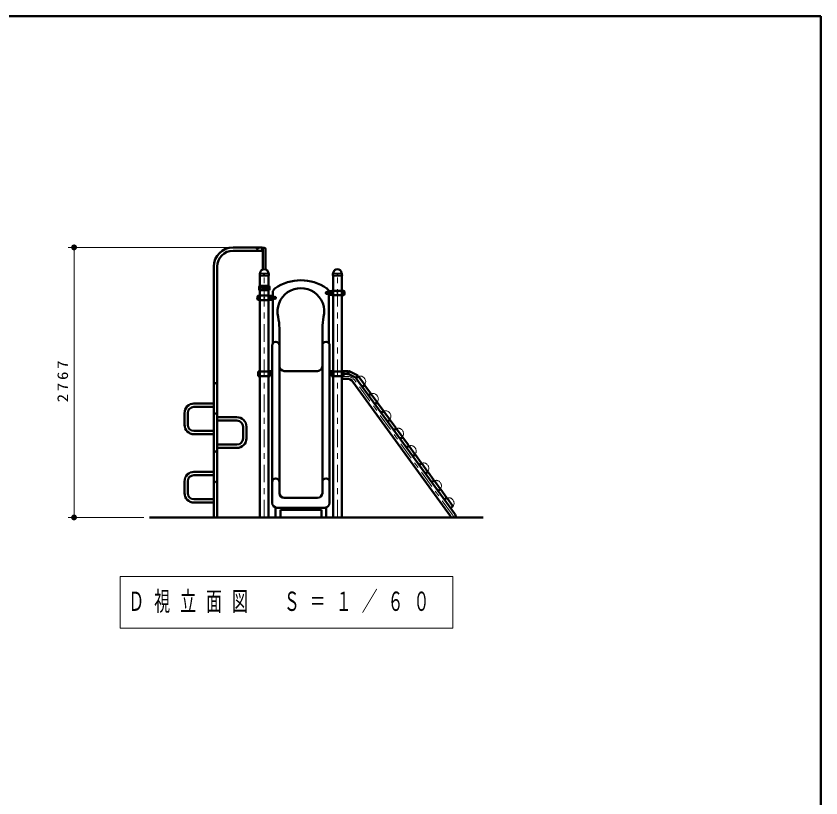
# Model space of a CAD drawing. Units: millimetres on the paper, scale 1:60. Extents: x -385 to 0, y -594 to 267.
# Drawn here: x -137.4 to 0, y -163.5 to -30 of the extents above; entities that cross this region are included whole.
import ezdxf

# ---------------------------------------------------------------- set-up
doc = ezdxf.new("R2010")
doc.units = ezdxf.units.MM
for name, pattern in [('USER1', [4.5, 2.5, -2]), ('USER2', [6, 3, -1, 1, -1]), ('USER3', [8, 3, -1, 1, -1, 1, -1])]:
    doc.linetypes.add(name, pattern=pattern)
doc.layers.add('LY_1', color=140, linetype='Continuous', lineweight=50)
doc.styles.add('ＭＳ ゴシック', font='')
doc.styles.get('ＭＳ ゴシック').set_extended_font_data('MS Gothic')

# ---------------------------------------------------------------- blocks, each defined once
blk = doc.blocks.new('filled_dot')
at = {"color": 0, "linetype": 'Continuous', "lineweight": -2, "const_width": 1.25}
blk.add_lwpolyline([(-0.625, 0, 1), (0.625, 0, 1)], format="xyb", close=True, dxfattribs=at)

msp = doc.modelspace()

# ---------------------------------------------------------------- linework, layer by layer
at = {"layer": 'LY_1', "color": 7}
for p, q in [((-385, -30), (0, -30)), ((0, -297), (0, -30)), ((-114.654, -115.611), (-57.647, -115.611))]:
    msp.add_line(p, q, dxfattribs=at)
at = {"layer": 'LY_1', "color": 7, "lineweight": 13}
for p, q in [((-101.383, -69.495), (-128.531, -69.495)), ((-127.531, -115.611), (-127.531, -69.495)), ((-95.794, -73.936), (-94.305, -73.936)), ((-95.764, -73.878), (-94.338, -73.878)), ((-83.294, -73.936), (-81.805, -73.936)), ((-83.264, -73.878), (-81.838, -73.878)), ((-94.916, -76.103), (-94.916, -76.786)), ((-95.854, -77.957), (-96.162, -77.957)), ((-96.162, -78.265), (-96.162, -77.957)), ((-95.854, -78.265), (-96.162, -78.265)), ((-94.246, -77.957), (-93.937, -77.957)), ((-94.246, -78.265), (-93.937, -78.265)), ((-93.937, -78.265), (-93.937, -77.957)), ((-83.354, -77.124), (-83.662, -77.124)), ((-83.662, -77.432), (-83.662, -77.124)), ((-83.354, -77.432), (-83.662, -77.432)), ((-81.746, -77.124), (-81.437, -77.124)), ((-81.746, -77.432), (-81.437, -77.432)), ((-81.437, -77.432), (-81.437, -77.124)), ((-115.603, -115.611), (-128.531, -115.611)), ((-119.663, -125.711), (-119.663, -134.511)), ((-62.863, -125.711), (-119.663, -125.711)), ((-62.863, -134.511), (-62.863, -125.711)), ((-119.663, -134.511), (-62.863, -134.511))]:
    msp.add_line(p, q, dxfattribs=at)
at = {"layer": 'LY_1'}
for p, q in [((-95.792, -69.495), (-100.383, -69.495)), ((-95.792, -70.061), (-100.383, -70.061)), ((-95.383, -69.495), (-95.792, -69.495)), ((-95.383, -70.061), (-95.792, -70.061)), ((-95.383, -69.495), (-95.383, -70.061)), ((-95.05, -69.551), (-95.383, -69.551)), ((-95.276, -70.005), (-95.383, -70.005)), ((-95.276, -69.778), (-95.276, -73.252)), ((-94.823, -69.778), (-94.823, -73.263)), ((-103.666, -72.778), (-103.666, -115.611)), ((-103.1, -72.778), (-103.1, -115.611)), ((-95.824, -74.286), (-95.817, -73.956)), ((-95.797, -73.907), (-95.778, -73.889)), ((-94.303, -73.907), (-94.321, -73.889)), ((-94.276, -74.286), (-94.282, -73.956)), ((-83.324, -74.286), (-83.317, -73.956)), ((-83.297, -73.907), (-83.278, -73.889)), ((-81.803, -73.907), (-81.821, -73.889)), ((-81.776, -74.286), (-81.782, -73.956)), ((-95.816, -74.294), (-95.824, -74.286)), ((-95.816, -74.294), (-94.284, -74.294)), ((-95.792, -115.611), (-95.792, -74.294)), ((-94.307, -115.611), (-94.307, -74.294)), ((-94.276, -74.286), (-94.284, -74.294)), ((-83.316, -74.294), (-83.324, -74.286)), ((-83.316, -74.294), (-81.784, -74.294)), ((-83.292, -115.611), (-83.292, -74.294)), ((-81.807, -115.611), (-81.807, -74.294)), ((-81.776, -74.286), (-81.784, -74.294)), ((-95.818, -76.07), (-95.108, -76.07)), ((-95.816, -76.82), (-95.108, -76.82)), ((-95.321, -76.29), (-95.354, -76.289)), ((-95.321, -76.599), (-95.354, -76.6)), ((-95.321, -76.445), (-95.321, -76.086)), ((-95.321, -76.445), (-95.321, -76.803)), ((-95.075, -76.103), (-95.075, -76.786)), ((-95.025, -76.103), (-95.025, -76.786)), ((-94.281, -76.07), (-94.991, -76.07)), ((-94.281, -76.82), (-94.991, -76.82)), ((-94.779, -76.445), (-94.779, -76.086)), ((-94.779, -76.29), (-94.746, -76.289)), ((-94.779, -76.445), (-94.779, -76.803)), ((-94.779, -76.599), (-94.746, -76.6)), ((-83.841, -76.949), (-84.008, -76.961)), ((-83.316, -76.903), (-83.841, -76.949)), ((-81.783, -76.903), (-83.317, -76.903)), ((-81.783, -76.903), (-81.52, -76.926)), ((-95.816, -77.736), (-96.08, -77.759)), ((-95.816, -77.736), (-94.283, -77.736)), ((-94.283, -77.736), (-93.758, -77.782)), ((-93.758, -77.782), (-93.591, -77.794)), ((-93.591, -85.861), (-93.591, -77.181)), ((-93.291, -78.073), (-93.225, -78.034)), ((-93.291, -78.073), (-93.291, -78.15)), ((-93.291, -78.15), (-93.225, -78.188)), ((-93.225, -78.034), (-93.158, -78.073)), ((-93.225, -78.188), (-93.158, -78.15)), ((-93.158, -78.073), (-93.158, -78.15)), ((-84.441, -77.239), (-84.375, -77.201)), ((-84.441, -77.239), (-84.441, -77.316)), ((-84.441, -77.316), (-84.375, -77.355)), ((-84.375, -77.201), (-84.308, -77.239)), ((-84.375, -77.355), (-84.308, -77.316)), ((-84.308, -77.239), (-84.308, -77.316)), ((-84.008, -85.861), (-84.008, -77.181)), ((-83.841, -77.607), (-84.008, -77.595)), ((-83.316, -77.653), (-83.841, -77.607)), ((-81.783, -77.653), (-83.317, -77.653)), ((-81.783, -77.653), (-81.52, -77.63)), ((-95.816, -78.486), (-96.08, -78.463)), ((-95.816, -78.486), (-94.283, -78.486)), ((-94.283, -78.486), (-93.758, -78.44)), ((-93.758, -78.44), (-93.591, -78.428)), ((-92.466, -89.778), (-92.466, -83.293)), ((-85.133, -89.778), (-85.133, -83.293)), ((-93.716, -86.236), (-93.716, -113.111)), ((-92.466, -111.445), (-92.466, -86.153)), ((-85.133, -111.445), (-85.133, -86.153)), ((-83.883, -86.236), (-83.883, -113.111)), ((-94.307, -90.611), (-93.716, -90.611)), ((-94.307, -90.65), (-93.716, -90.65)), ((-91.633, -90.611), (-88.8, -90.611)), ((-85.966, -90.611), (-88.8, -90.611)), ((-83.292, -90.611), (-83.883, -90.611)), ((-83.292, -90.65), (-83.883, -90.65)), ((-81.807, -90.611), (-80.825, -90.611)), ((-80.775, -90.661), (-80.775, -91.061)), ((-80.652, -90.687), (-80.629, -90.643)), ((-80.652, -91.106), (-80.652, -90.687)), ((-79.092, -91.37), (-80.562, -90.621)), ((-96.08, -90.711), (-96.08, -91.461)), ((-94.02, -90.711), (-96.08, -90.711)), ((-94.02, -91.461), (-96.08, -91.461)), ((-95.941, -90.711), (-95.941, -91.461)), ((-94.354, -90.711), (-94.354, -91.461)), ((-94.198, -90.711), (-94.198, -91.461)), ((-94.149, -90.711), (-94.149, -91.461)), ((-94.02, -90.711), (-94.02, -91.461)), ((-83.58, -90.711), (-83.58, -91.461)), ((-83.58, -90.711), (-81.52, -90.711)), ((-83.58, -91.461), (-81.52, -91.461)), ((-83.451, -90.711), (-83.451, -91.461)), ((-83.401, -90.711), (-83.401, -91.461)), ((-83.245, -90.711), (-83.245, -91.461)), ((-81.807, -91.111), (-80.825, -91.111)), ((-81.807, -91.921), (-80.941, -91.921)), ((-81.658, -90.711), (-81.658, -91.461)), ((-81.52, -90.711), (-81.52, -91.461)), ((-79.483, -91.732), (-80.625, -91.15)), ((-79.431, -91.728), (-79.093, -91.482)), ((-62.577, -114.935), (-79.334, -91.871)), ((-78.999, -91.566), (-79.323, -91.801)), ((-79.093, -91.482), (-79.07, -91.437)), ((-77.96, -92.912), (-78.93, -91.577)), ((-63.232, -115.411), (-79.921, -92.441)), ((-77.971, -92.982), (-78.294, -93.217)), ((-77.922, -93.049), (-78.245, -93.284)), ((-76.882, -94.395), (-77.852, -93.06)), ((-76.893, -94.465), (-77.217, -94.7)), ((-76.844, -94.532), (-77.168, -94.767)), ((-75.804, -95.878), (-76.774, -94.543)), ((-107.05, -96.161), (-103.666, -96.161)), ((-75.816, -95.948), (-76.139, -96.183)), ((-75.767, -96.015), (-76.09, -96.251)), ((-74.727, -97.361), (-75.697, -96.026)), ((-107.05, -96.728), (-103.666, -96.728)), ((-74.738, -97.431), (-75.062, -97.666)), ((-74.689, -97.499), (-75.013, -97.734)), ((-73.649, -98.845), (-74.619, -97.51)), ((-108.666, -99.778), (-108.666, -97.778)), ((-108.1, -99.778), (-108.1, -97.778)), ((-99.716, -98.495), (-103.1, -98.495)), ((-73.66, -98.914), (-73.984, -99.149)), ((-99.716, -99.061), (-103.1, -99.061)), ((-98.666, -102.111), (-98.666, -100.111)), ((-98.1, -102.111), (-98.1, -100.111)), ((-73.611, -98.982), (-73.935, -99.217)), ((-72.572, -100.328), (-73.542, -98.993)), ((-103.666, -100.828), (-107.05, -100.828)), ((-103.666, -101.395), (-107.05, -101.395)), ((-72.583, -100.398), (-72.906, -100.633)), ((-72.534, -100.465), (-72.857, -100.7)), ((-71.494, -101.811), (-72.464, -100.476)), ((-71.505, -101.881), (-71.829, -102.116)), ((-71.456, -101.948), (-71.78, -102.183)), ((-70.416, -103.294), (-71.386, -101.959)), ((-103.1, -103.161), (-99.716, -103.161)), ((-103.1, -103.728), (-99.716, -103.728)), ((-70.428, -103.364), (-70.751, -103.599)), ((-70.379, -103.431), (-70.702, -103.667)), ((-69.339, -104.777), (-70.309, -103.442)), ((-69.35, -104.847), (-69.674, -105.082)), ((-69.301, -104.915), (-69.625, -105.15)), ((-68.261, -106.261), (-69.231, -104.926)), ((-68.272, -106.33), (-68.596, -106.565)), ((-68.223, -106.398), (-68.547, -106.633)), ((-67.184, -107.744), (-68.153, -106.409)), ((-107.05, -107.828), (-103.666, -107.828)), ((-107.05, -108.395), (-103.666, -108.395)), ((-67.195, -107.814), (-67.518, -108.049)), ((-67.146, -107.881), (-67.469, -108.116)), ((-66.106, -109.227), (-67.076, -107.892)), ((-108.666, -111.445), (-108.666, -109.445)), ((-108.1, -111.445), (-108.1, -109.445)), ((-66.117, -109.297), (-66.441, -109.532)), ((-66.068, -109.364), (-66.392, -109.599)), ((-65.028, -110.71), (-65.998, -109.375)), ((-65.039, -110.78), (-65.363, -111.015)), ((-64.991, -110.847), (-65.314, -111.082)), ((-63.951, -112.193), (-64.921, -110.858)), ((-103.666, -112.495), (-107.05, -112.495)), ((-91.633, -112.278), (-88.8, -112.278)), ((-85.966, -112.278), (-88.8, -112.278)), ((-63.962, -112.263), (-64.285, -112.498)), ((-63.913, -112.331), (-64.237, -112.566)), ((-62.873, -113.677), (-63.843, -112.342)), ((-103.666, -113.061), (-107.05, -113.061)), ((-93.133, -113.833), (-93.133, -115.643)), ((-92.883, -113.945), (-88.8, -113.945)), ((-84.716, -113.945), (-88.8, -113.945)), ((-84.466, -113.833), (-84.466, -115.643)), ((-62.884, -113.746), (-63.208, -113.981)), ((-92.3, -114.31), (-92.3, -115.643)), ((-92.3, -114.31), (-85.3, -114.31)), ((-85.3, -114.31), (-85.3, -115.643))]:
    msp.add_line(p, q, dxfattribs=at)
at = {"layer": 'LY_1', "color": 7, "linetype": 'USER1', "lineweight": 13}
for p, q in [((-95.791, -73.945), (-94.308, -73.945)), ((-83.291, -73.945), (-81.808, -73.945))]:
    msp.add_line(p, q, dxfattribs=at)
at = {"layer": 'LY_1', "color": 7, "linetype": 'USER2', "lineweight": 13}
for p, q in [((-95.05, -115.611), (-95.05, -73.945)), ((-82.55, -115.611), (-82.55, -73.945)), ((-81.807, -91.516), (-80.941, -91.516)), ((-62.905, -115.173), (-79.593, -92.203))]:
    msp.add_line(p, q, dxfattribs=at)
at = {"layer": 'LY_1', "color": 7, "linetype": 'USER3', "lineweight": 13}
for points in [[(-78.93, -91.577), (-78.856, -91.532), (-78.776, -91.5), (-78.69, -91.48), (-78.6, -91.474), (-78.507, -91.481), (-78.413, -91.5), (-78.32, -91.533), (-78.228, -91.577), (-78.141, -91.633), (-78.058, -91.7), (-77.983, -91.776), (-77.915, -91.859), (-77.856, -91.95), (-77.807, -92.045), (-77.77, -92.144), (-77.743, -92.245), (-77.729, -92.345), (-77.727, -92.444), (-77.737, -92.54), (-77.76, -92.63), (-77.794, -92.714), (-77.839, -92.789), (-77.895, -92.856), (-77.96, -92.912)], [(-76.774, -94.543), (-76.701, -94.499), (-76.621, -94.466), (-76.535, -94.447), (-76.445, -94.44), (-76.352, -94.447), (-76.258, -94.467), (-76.164, -94.499), (-76.073, -94.544), (-75.986, -94.6), (-75.903, -94.666), (-75.828, -94.742), (-75.76, -94.826), (-75.701, -94.916), (-75.652, -95.012), (-75.614, -95.111), (-75.588, -95.211), (-75.574, -95.312), (-75.572, -95.411), (-75.582, -95.506), (-75.605, -95.596), (-75.639, -95.68), (-75.684, -95.756), (-75.739, -95.822), (-75.804, -95.878)], [(-74.619, -97.51), (-74.546, -97.465), (-74.466, -97.433), (-74.38, -97.413), (-74.289, -97.407), (-74.196, -97.413), (-74.103, -97.433), (-74.009, -97.465), (-73.918, -97.51), (-73.83, -97.566), (-73.748, -97.633), (-73.672, -97.708), (-73.605, -97.792), (-73.546, -97.883), (-73.497, -97.978), (-73.459, -98.077), (-73.433, -98.178), (-73.419, -98.278), (-73.417, -98.377), (-73.427, -98.472), (-73.449, -98.563), (-73.483, -98.646), (-73.529, -98.722), (-73.584, -98.789), (-73.649, -98.845)], [(-72.464, -100.476), (-72.391, -100.432), (-72.31, -100.399), (-72.224, -100.38), (-72.134, -100.373), (-72.041, -100.38), (-71.947, -100.399), (-71.854, -100.432), (-71.763, -100.476), (-71.675, -100.533), (-71.593, -100.599), (-71.517, -100.675), (-71.449, -100.759), (-71.391, -100.849), (-71.342, -100.945), (-71.304, -101.043), (-71.278, -101.144), (-71.264, -101.244), (-71.262, -101.343), (-71.272, -101.439), (-71.294, -101.529), (-71.328, -101.613), (-71.373, -101.689), (-71.429, -101.755), (-71.494, -101.811)], [(-70.309, -103.442), (-70.235, -103.398), (-70.155, -103.366), (-70.069, -103.346), (-69.979, -103.339), (-69.886, -103.346), (-69.792, -103.366), (-69.699, -103.398), (-69.608, -103.443), (-69.52, -103.499), (-69.438, -103.565), (-69.362, -103.641), (-69.294, -103.725), (-69.235, -103.815), (-69.187, -103.911), (-69.149, -104.01), (-69.123, -104.11), (-69.108, -104.211), (-69.106, -104.31), (-69.117, -104.405), (-69.139, -104.495), (-69.173, -104.579), (-69.218, -104.655), (-69.274, -104.721), (-69.339, -104.777)], [(-68.153, -106.409), (-68.08, -106.364), (-68, -106.332), (-67.914, -106.312), (-67.824, -106.306), (-67.731, -106.312), (-67.637, -106.332), (-67.544, -106.365), (-67.452, -106.409), (-67.365, -106.465), (-67.282, -106.532), (-67.207, -106.608), (-67.139, -106.691), (-67.08, -106.782), (-67.031, -106.877), (-66.994, -106.976), (-66.967, -107.077), (-66.953, -107.177), (-66.951, -107.276), (-66.961, -107.372), (-66.984, -107.462), (-67.018, -107.546), (-67.063, -107.621), (-67.119, -107.688), (-67.184, -107.744)], [(-65.998, -109.375), (-65.925, -109.331), (-65.845, -109.298), (-65.759, -109.279), (-65.668, -109.272), (-65.576, -109.279), (-65.482, -109.299), (-65.388, -109.331), (-65.297, -109.376), (-65.21, -109.432), (-65.127, -109.498), (-65.051, -109.574), (-64.984, -109.658), (-64.925, -109.748), (-64.876, -109.844), (-64.838, -109.943), (-64.812, -110.043), (-64.798, -110.144), (-64.796, -110.243), (-64.806, -110.338), (-64.829, -110.428), (-64.863, -110.512), (-64.908, -110.588), (-64.963, -110.654), (-65.028, -110.71)], [(-63.843, -112.342), (-63.77, -112.297), (-63.689, -112.265), (-63.603, -112.245), (-63.513, -112.239), (-63.42, -112.245), (-63.326, -112.265), (-63.233, -112.297), (-63.142, -112.342), (-63.054, -112.398), (-62.972, -112.465), (-62.896, -112.54), (-62.828, -112.624), (-62.77, -112.715), (-62.721, -112.81), (-62.683, -112.909), (-62.657, -113.01), (-62.643, -113.11), (-62.641, -113.209), (-62.651, -113.304), (-62.673, -113.395), (-62.707, -113.478), (-62.753, -113.554), (-62.808, -113.621), (-62.873, -113.677)]]:
    msp.add_lwpolyline(points, dxfattribs=at)
at = {"layer": 'LY_1'}
for centre, radius in [((-96.216, -69.778), 0.1), ((-95.05, -74.161), 0.05), ((-82.55, -74.161), 0.05), ((-93.225, -78.111), 0.175), ((-84.375, -77.278), 0.175)]:
    msp.add_circle(centre, radius, dxfattribs=at)
at = {"layer": 'LY_1', "color": 7, "lineweight": 13}
for centre, radius in [((-96.008, -78.111), 0.154), ((-96.008, -78.111), 0.0833), ((-95.05, -78.111), 0.0833), ((-94.091, -78.111), 0.154), ((-94.091, -78.111), 0.0833), ((-93.225, -78.111), 0.2), ((-93.225, -78.111), 0.0917), ((-84.375, -77.278), 0.2), ((-84.375, -77.278), 0.0917), ((-83.508, -77.278), 0.154), ((-83.508, -77.278), 0.0833), ((-82.55, -77.278), 0.0833), ((-81.591, -77.278), 0.154), ((-81.591, -77.278), 0.0833)]:
    msp.add_circle(centre, radius, dxfattribs=at)
at = {"layer": 'LY_1', "color": 7, "linetype": 'USER1', "lineweight": 13}
for centre in [(-93.225, -78.111), (-84.375, -77.278)]:
    msp.add_circle(centre, 0.104, dxfattribs=at)
at = {"layer": 'LY_1'}
for centre, radius, start, end in [((-100.383, -72.778), 3.283, 90, 180), ((-100.383, -72.778), 2.717, 90, 180), ((-95.05, -69.778), 0.227, 0, 180), ((-95.747, -73.957), 0.07, 135, 178.99605), ((-95.811, -73.856), 0.0467, 315, 353.3676), ((-95.05, -73.945), 0.72, 90, 173.3676), ((-95.05, -73.945), 0.72, 6.6324, 90), ((-94.288, -73.856), 0.0467, 186.6324, 225), ((-94.352, -73.957), 0.07, 1.00395, 45), ((-83.247, -73.957), 0.07, 135, 178.99605), ((-83.311, -73.856), 0.0467, 315, 353.3676), ((-82.55, -73.945), 0.72, 90, 173.3676), ((-82.55, -73.945), 0.72, 6.6324, 90), ((-81.788, -73.856), 0.0467, 186.6324, 225), ((-81.852, -73.957), 0.07, 1.00395, 45), ((-88.8, -82.9), 7.788, 55.31079, 124.68922), ((-95.007, -76.445), 0.935, 159.19706, 200.80294), ((-95.818, -76.136), 0.0667, 90, 159.19706), ((-95.818, -76.753), 0.0667, 200.80294, 270), ((-95.359, -76.445), 0.156, 88, 272), ((-95.304, -76.086), 0.0167, 90, 180), ((-95.304, -76.803), 0.0167, 180, 270), ((-95.108, -76.103), 0.0333, 0, 90), ((-95.108, -76.786), 0.0333, 270, 0), ((-94.991, -76.103), 0.0333, 90, 180), ((-94.991, -76.786), 0.0333, 180, 270), ((-94.796, -76.086), 0.0167, 0, 90), ((-94.796, -76.803), 0.0167, 270, 0), ((-94.74, -76.445), 0.156, 268, 92), ((-94.281, -76.136), 0.0667, 20.80294, 90), ((-94.281, -76.753), 0.0667, 270, 339.19706), ((-95.093, -76.445), 0.935, 339.19706, 20.80294), ((-92.758, -77.181), 0.833, 123.36701, 180), ((-88.8, -80.445), 4, 346.64882, 193.35118), ((-84.841, -77.181), 0.833, 0, 56.63299), ((-83.565, -77.092), 0.167, 95, 163.80375), ((-81.535, -77.092), 0.167, 16.19625, 85), ((-95.425, -78.111), 0.833, 163.80375, 196.19625), ((-96.065, -77.925), 0.167, 95, 163.80375), ((-94.035, -77.925), 0.167, 16.19625, 85), ((-94.675, -78.111), 0.833, 343.80375, 16.19625), ((-82.925, -77.278), 0.833, 163.80375, 196.19625), ((-83.565, -77.464), 0.167, 196.19625, 265), ((-81.535, -77.464), 0.167, 275, 343.80375), ((-82.175, -77.278), 0.833, 343.80375, 16.19625), ((-96.065, -78.297), 0.167, 196.19625, 265), ((-94.035, -78.297), 0.167, 275, 343.80375), ((-100.8, -83.293), 8.333, 0, 13.35118), ((-76.8, -83.293), 8.333, 166.64882, 180), ((-93.091, -86.236), 0.625, 0, 180), ((-84.508, -86.236), 0.625, 0, 180), ((-91.633, -89.778), 0.833, 180, 270), ((-85.966, -89.778), 0.833, 270, 0), ((-80.825, -90.661), 0.05, 0, 90), ((-80.585, -90.665), 0.05, 63, 153), ((-80.941, -93.183), 2.072, 81.74405, 90), ((-80.941, -93.183), 1.262, 36, 90), ((-80.825, -91.061), 0.05, 270, 0), ((-80.602, -91.106), 0.05, 180, 243), ((-79.461, -91.687), 0.05, 243, 306), ((-80.941, -93.183), 2.072, 36, 44.25595), ((-79.294, -91.841), 0.05, 126, 216), ((-79.115, -91.415), 0.05, 333, 63), ((-78.97, -91.606), 0.05, 36, 126), ((-103.383, -92.945), 0.283, 0, 180), ((-78.324, -93.176), 0.05, 216, 306), ((-78.216, -93.325), 0.05, 126, 216), ((-78, -92.941), 0.05, 306, 36), ((-77.892, -93.089), 0.05, 36, 126), ((-77.246, -94.659), 0.05, 216, 306), ((-77.138, -94.808), 0.05, 126, 216), ((-76.923, -94.424), 0.05, 306, 36), ((-76.815, -94.573), 0.05, 36, 126), ((-107.05, -97.778), 1.617, 90, 180), ((-76.169, -96.143), 0.05, 216, 306), ((-75.845, -95.908), 0.05, 306, 36), ((-75.737, -96.056), 0.05, 36, 126), ((-107.05, -97.778), 1.05, 90, 180), ((-76.061, -96.291), 0.05, 126, 216), ((-74.767, -97.391), 0.05, 306, 36), ((-74.66, -97.539), 0.05, 36, 126), ((-103.383, -97.611), 0.283, 180, 0), ((-99.716, -100.111), 1.617, 0, 90), ((-75.091, -97.626), 0.05, 216, 306), ((-74.983, -97.774), 0.05, 126, 216), ((-73.69, -98.874), 0.05, 306, 36), ((-107.05, -99.778), 1.617, 180, 270), ((-107.05, -99.778), 1.05, 180, 270), ((-99.716, -100.111), 1.05, 0, 90), ((-74.013, -99.109), 0.05, 216, 306), ((-73.906, -99.257), 0.05, 126, 216), ((-73.582, -99.022), 0.05, 36, 126), ((-72.936, -100.592), 0.05, 216, 306), ((-72.828, -100.741), 0.05, 126, 216), ((-72.612, -100.357), 0.05, 306, 36), ((-72.504, -100.505), 0.05, 36, 126), ((-99.716, -102.111), 1.617, 270, 0), ((-99.716, -102.111), 1.05, 270, 0), ((-71.858, -102.075), 0.05, 216, 306), ((-71.75, -102.224), 0.05, 126, 216), ((-71.535, -101.84), 0.05, 306, 36), ((-71.427, -101.989), 0.05, 36, 126), ((-103.383, -104.611), 0.283, 0, 180), ((-70.781, -103.559), 0.05, 216, 306), ((-70.673, -103.707), 0.05, 126, 216), ((-70.457, -103.324), 0.05, 306, 36), ((-70.349, -103.472), 0.05, 36, 126), ((-69.703, -105.042), 0.05, 216, 306), ((-69.595, -105.19), 0.05, 126, 216), ((-69.379, -104.807), 0.05, 306, 36), ((-69.272, -104.955), 0.05, 36, 126), ((-68.625, -106.525), 0.05, 216, 306), ((-68.518, -106.673), 0.05, 126, 216), ((-68.302, -106.29), 0.05, 306, 36), ((-68.194, -106.438), 0.05, 36, 126), ((-107.05, -109.445), 1.617, 90, 180), ((-107.05, -109.445), 1.05, 90, 180), ((-67.548, -108.008), 0.05, 216, 306), ((-67.44, -108.157), 0.05, 126, 216), ((-67.224, -107.773), 0.05, 306, 36), ((-67.116, -107.921), 0.05, 36, 126), ((-103.383, -109.278), 0.283, 180, 0), ((-93.091, -109.57), 0.625, 0, 180), ((-84.508, -109.57), 0.625, 0, 180), ((-66.47, -109.491), 0.05, 216, 306), ((-66.362, -109.64), 0.05, 126, 216), ((-66.146, -109.256), 0.05, 306, 36), ((-66.039, -109.405), 0.05, 36, 126), ((-65.392, -110.975), 0.05, 216, 306), ((-65.285, -111.123), 0.05, 126, 216), ((-65.069, -110.74), 0.05, 306, 36), ((-64.961, -110.888), 0.05, 36, 126), ((-107.05, -111.445), 1.617, 180, 270), ((-107.05, -111.445), 1.05, 180, 270), ((-91.633, -111.445), 0.833, 180, 270), ((-85.966, -111.445), 0.833, 270, 0), ((-64.315, -112.458), 0.05, 216, 306), ((-64.207, -112.606), 0.05, 126, 216), ((-63.991, -112.223), 0.05, 306, 36), ((-63.884, -112.371), 0.05, 36, 126), ((-92.883, -113.111), 0.833, 180, 270), ((-84.716, -113.111), 0.833, 270, 0), ((-63.237, -113.941), 0.05, 216, 306), ((-62.914, -113.706), 0.05, 306, 36), ((-64.253, -116.153), 1.262, 25.41808, 36), ((-64.253, -116.153), 2.072, 15.15312, 36)]:
    msp.add_arc(centre, radius, start, end, dxfattribs=at)
at = {"layer": 'LY_1', "color": 7, "lineweight": 13}
for centre, radius, start, end in [((-94.95, -76.103), 0.0333, 0, 90), ((-94.95, -76.786), 0.0333, 270, 0), ((-97.988, -78.111), 2.139, 355.87048, 4.12952), ((-92.112, -78.111), 2.139, 175.87048, 184.12952), ((-85.488, -77.278), 2.139, 355.87048, 4.12952), ((-79.612, -77.278), 2.139, 175.87048, 184.12952)]:
    msp.add_arc(centre, radius, start, end, dxfattribs=at)
at = {"layer": 'LY_1', "color": 7, "linetype": 'USER2', "lineweight": 13}
for centre, start, end in [((-80.941, -93.183), 36, 90), ((-64.253, -116.153), 18.96071, 36)]:
    msp.add_arc(centre, 1.667, start, end, dxfattribs=at)

# ---------------------------------------------------------------- block references
at = {"layer": 'LY_1', "color": 7, "lineweight": 13, "xscale": 0.4, "yscale": 0.4}
for p, rotation in [((-127.531, -69.495), 270), ((-127.531, -115.611), 90)]:
    msp.add_blockref('filled_dot', p, dxfattribs=dict(at, rotation=rotation))

# ---------------------------------------------------------------- texts
at = {"layer": 'LY_1', "color": 7, "insert": (-128.531, -92.136), "char_height": 1.833, "attachment_point": 8, "rotation": 90, "style": 'ＭＳ ゴシック'}
msp.add_mtext('\\T1.33;\\W1.15;2767', dxfattribs=at)
at = {"layer": 'LY_1', "color": 7, "insert": (-118.263, -130.111), "char_height": 3.299, "attachment_point": 4, "style": 'ＭＳ ゴシック'}
msp.add_mtext('\\T1.64;\\W0.6;Ｄ視立面図\u3000Ｓ＝１／６０', dxfattribs=at)

doc.saveas('drawing.dxf')
